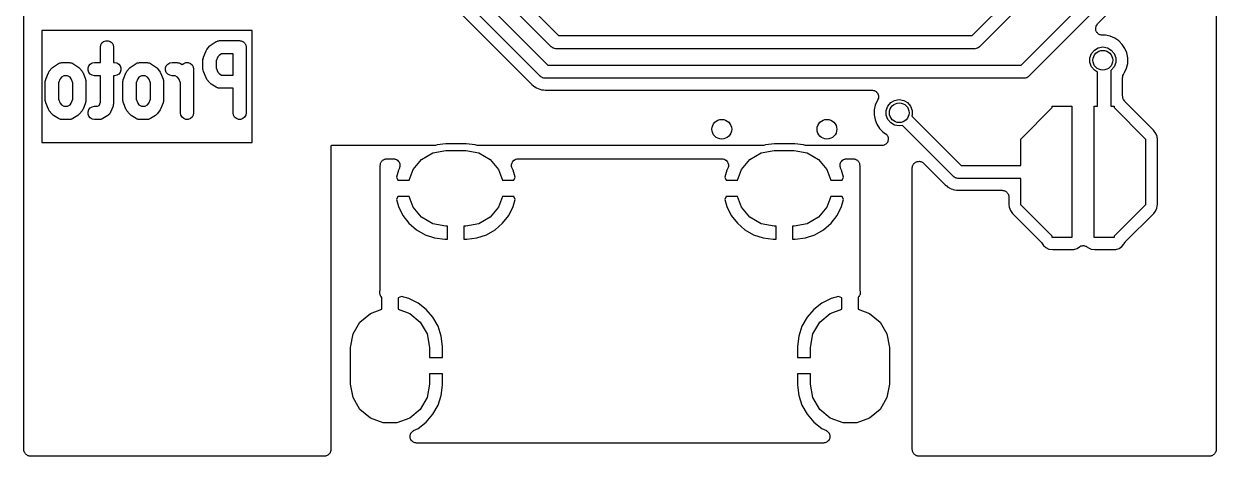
# Model space of a CAD drawing. Extents: x 125.1 to 143.2, y -145.5 to -100.1.
# Drawn here: x 125.08 to 143.22, y -145.53 to -138.95 of the extents above; entities that cross this region are included whole.
import ezdxf

# ---------------------------------------------------------------- set-up
doc = ezdxf.new("R2010")
doc.units = 0
doc.header["$MEASUREMENT"] = 0
doc.layers.add('BLACK', color=7, linetype='CONTINUOUS')

msp = doc.modelspace()

# ---------------------------------------------------------------- linework, layer by layer
at = {"layer": 'Black'}
for p, q in [((143.225, -100.175), (143.225, -145.425)), ((125.075, -138.95), (125.075, -114.439)), ((131.37, -137.892), (133.053, -139.575)), ((132.941, -139.746), (131.199, -138.004)), ((133.104, -139.296), (131.929, -138.121)), ((132.1, -138.009), (133.216, -139.125)), ((131.072, -138.132), (132.81, -139.87)), ((139.511, -139.125), (140.359, -138.277)), ((140.257, -139.575), (141.7, -138.132)), ((141.871, -138.244), (140.369, -139.746)), ((140.53, -138.389), (139.623, -139.296)), ((141.42, -138.949), (141.995, -138.375)), ((125.075, -145.425), (125.075, -138.95)), ((141.391, -139.011), (141.393, -139.007)), ((141.393, -139.024), (141.391, -139.011)), ((141.392, -139.037), (141.393, -139.024)), ((141.393, -139.002), (141.397, -138.99)), ((141.393, -139.007), (141.393, -139.002)), ((141.397, -138.99), (141.4, -138.978)), ((141.4, -138.978), (141.403, -138.974)), ((141.403, -138.974), (141.405, -138.969)), ((141.405, -138.969), (141.413, -138.96)), ((141.413, -138.96), (141.42, -138.949)), ((125.35, -139.05), (125.35, -140.75)), ((128.55, -139.05), (125.35, -139.05)), ((126.29, -139.216), (126.323, -139.204)), ((126.323, -139.204), (126.358, -139.204)), ((126.358, -139.204), (126.39, -139.216)), ((128.011, -139.214), (128.021, -139.208)), ((128.021, -139.208), (128.027, -139.207)), ((128.027, -139.207), (128.034, -139.205)), ((128.034, -139.205), (128.044, -139.204)), ((128.044, -139.204), (128.055, -139.202)), ((128.055, -139.202), (128.36, -139.202)), ((128.36, -139.202), (128.368, -139.204)), ((128.368, -139.204), (128.377, -139.204)), ((128.377, -139.204), (128.385, -139.207)), ((128.385, -139.207), (128.394, -139.208)), ((128.394, -139.208), (128.401, -139.213)), ((128.55, -140.75), (128.55, -139.05)), ((133.216, -139.125), (139.511, -139.125)), ((141.394, -139.041), (141.392, -139.037)), ((141.395, -139.046), (141.394, -139.041)), ((141.4, -139.057), (141.395, -139.046)), ((141.404, -139.069), (141.4, -139.057)), ((141.407, -139.073), (141.404, -139.069)), ((141.409, -139.077), (141.407, -139.073)), ((141.418, -139.086), (141.409, -139.077)), ((141.426, -139.096), (141.418, -139.086)), ((141.43, -139.098), (141.426, -139.096)), ((141.434, -139.102), (141.43, -139.098)), ((141.445, -139.107), (141.434, -139.102)), ((141.456, -139.114), (141.445, -139.107)), ((141.461, -139.114), (141.456, -139.114)), ((141.465, -139.116), (141.461, -139.114)), ((141.478, -139.118), (141.465, -139.116)), ((141.49, -139.12), (141.478, -139.118)), ((141.54, -139.12), (141.49, -139.12)), ((141.613, -139.135), (141.54, -139.12)), ((141.682, -139.164), (141.613, -139.135)), ((141.743, -139.206), (141.682, -139.164)), ((141.796, -139.259), (141.743, -139.206)), ((126.24, -139.302), (126.247, -139.268)), ((126.24, -139.536), (126.24, -139.302)), ((126.247, -139.268), (126.264, -139.238)), ((126.264, -139.238), (126.29, -139.216)), ((126.39, -139.216), (126.417, -139.238)), ((126.417, -139.238), (126.434, -139.268)), ((126.434, -139.268), (126.44, -139.302)), ((126.44, -139.302), (126.44, -139.536)), ((127.81, -139.456), (127.848, -139.36)), ((127.848, -139.36), (127.855, -139.348)), ((127.855, -139.348), (127.862, -139.335)), ((127.862, -139.335), (127.9, -139.288)), ((127.9, -139.288), (127.913, -139.276)), ((127.913, -139.276), (127.926, -139.265)), ((127.926, -139.265), (128.002, -139.218)), ((128.002, -139.218), (128.011, -139.214)), ((128.401, -139.213), (128.41, -139.216)), ((128.41, -139.216), (128.416, -139.221)), ((128.416, -139.221), (128.424, -139.226)), ((128.424, -139.226), (128.429, -139.232)), ((128.429, -139.232), (128.436, -139.238)), ((128.436, -139.238), (128.441, -139.246)), ((128.441, -139.246), (128.446, -139.252)), ((128.446, -139.252), (128.449, -139.261)), ((128.449, -139.261), (128.453, -139.268)), ((128.453, -139.268), (128.455, -139.277)), ((128.455, -139.277), (128.458, -139.285)), ((128.458, -139.285), (128.458, -139.294)), ((128.458, -139.294), (128.46, -139.302)), ((128.46, -139.302), (128.46, -140.302)), ((133.108, -139.298), (133.104, -139.296)), ((133.111, -139.302), (133.108, -139.298)), ((133.122, -139.308), (133.111, -139.302)), ((133.133, -139.316), (133.122, -139.308)), ((133.137, -139.317), (133.133, -139.316)), ((133.141, -139.319), (133.137, -139.317)), ((133.154, -139.321), (133.141, -139.319)), ((133.166, -139.325), (133.154, -139.321)), ((133.171, -139.324), (133.166, -139.325)), ((133.175, -139.325), (133.171, -139.324)), ((139.552, -139.325), (133.175, -139.325)), ((139.556, -139.324), (139.552, -139.325)), ((139.561, -139.325), (139.556, -139.324)), ((139.573, -139.321), (139.561, -139.325)), ((139.586, -139.319), (139.573, -139.321)), ((139.59, -139.317), (139.586, -139.319)), ((139.594, -139.316), (139.59, -139.317)), ((139.605, -139.308), (139.594, -139.316)), ((139.616, -139.302), (139.605, -139.308)), ((139.619, -139.298), (139.616, -139.302)), ((139.623, -139.296), (139.619, -139.298)), ((141.326, -139.4), (141.371, -139.346)), ((141.371, -139.346), (141.431, -139.311)), ((141.431, -139.311), (141.5, -139.299)), ((141.5, -139.299), (141.569, -139.311)), ((141.569, -139.311), (141.629, -139.346)), ((141.629, -139.346), (141.674, -139.4)), ((141.837, -139.321), (141.796, -139.259)), ((141.866, -139.39), (141.837, -139.321)), ((141.88, -139.462), (141.866, -139.39)), ((125.526, -139.599), (125.602, -139.551)), ((125.602, -139.551), (125.611, -139.547)), ((125.611, -139.547), (125.621, -139.542)), ((125.621, -139.542), (125.627, -139.541)), ((125.627, -139.541), (125.634, -139.538)), ((125.634, -139.538), (125.644, -139.538)), ((125.644, -139.538), (125.655, -139.536)), ((125.655, -139.536), (125.769, -139.536)), ((125.769, -139.536), (125.779, -139.538)), ((125.779, -139.538), (125.79, -139.538)), ((125.79, -139.538), (125.796, -139.541)), ((125.796, -139.541), (125.803, -139.542)), ((125.803, -139.542), (125.812, -139.547)), ((125.812, -139.547), (125.822, -139.551)), ((125.822, -139.551), (125.898, -139.599)), ((126.063, -139.586), (126.086, -139.559)), ((126.086, -139.559), (126.116, -139.542)), ((126.116, -139.542), (126.15, -139.536)), ((126.15, -139.536), (126.24, -139.536)), ((126.44, -139.536), (126.455, -139.536)), ((126.455, -139.536), (126.489, -139.542)), ((126.489, -139.542), (126.519, -139.559)), ((126.519, -139.559), (126.541, -139.586)), ((126.707, -139.599), (126.783, -139.551)), ((126.783, -139.551), (126.792, -139.547)), ((126.792, -139.547), (126.802, -139.542)), ((126.802, -139.542), (126.808, -139.541)), ((126.808, -139.541), (126.815, -139.538)), ((126.815, -139.538), (126.825, -139.538)), ((126.825, -139.538), (126.836, -139.536)), ((126.836, -139.536), (126.95, -139.536)), ((126.95, -139.536), (126.96, -139.538)), ((126.96, -139.538), (126.971, -139.538)), ((126.971, -139.538), (126.977, -139.541)), ((126.977, -139.541), (126.984, -139.542)), ((126.984, -139.542), (126.993, -139.547)), ((126.993, -139.547), (127.003, -139.551)), ((127.003, -139.551), (127.079, -139.599)), ((127.244, -139.586), (127.267, -139.559)), ((127.267, -139.559), (127.297, -139.542)), ((127.297, -139.542), (127.331, -139.536)), ((127.331, -139.536), (127.407, -139.536)), ((127.407, -139.536), (127.417, -139.538)), ((127.417, -139.538), (127.428, -139.538)), ((127.428, -139.538), (127.434, -139.541)), ((127.434, -139.541), (127.441, -139.542)), ((127.441, -139.542), (127.45, -139.547)), ((127.45, -139.547), (127.46, -139.551)), ((127.46, -139.551), (127.487, -139.568)), ((127.487, -139.568), (127.51, -139.549)), ((127.51, -139.549), (127.542, -139.537)), ((127.542, -139.537), (127.577, -139.537)), ((127.577, -139.537), (127.61, -139.549)), ((127.61, -139.549), (127.636, -139.571)), ((127.636, -139.571), (127.653, -139.602)), ((127.802, -139.49), (127.806, -139.474)), ((127.803, -139.491), (127.802, -139.49)), ((127.802, -139.493), (127.803, -139.491)), ((127.802, -139.636), (127.802, -139.493)), ((127.806, -139.474), (127.808, -139.459)), ((127.808, -139.459), (127.809, -139.457)), ((127.809, -139.457), (127.81, -139.456)), ((128.028, -139.449), (128.002, -139.512)), ((128.002, -139.512), (128.002, -139.616)), ((128.046, -139.426), (128.028, -139.449)), ((128.083, -139.402), (128.046, -139.426)), ((128.26, -139.402), (128.083, -139.402)), ((128.26, -139.726), (128.26, -139.402)), ((141.302, -139.465), (141.326, -139.4)), ((141.302, -139.535), (141.302, -139.465)), ((141.326, -139.6), (141.302, -139.535)), ((141.674, -139.4), (141.698, -139.465)), ((141.698, -139.535), (141.674, -139.6)), ((141.698, -139.465), (141.698, -139.535)), ((141.862, -139.621), (141.879, -139.549)), ((141.879, -139.549), (141.88, -139.462)), ((125.41, -139.789), (125.448, -139.694)), ((125.448, -139.694), (125.455, -139.681)), ((125.455, -139.681), (125.462, -139.668)), ((125.462, -139.668), (125.5, -139.621)), ((125.5, -139.621), (125.513, -139.61)), ((125.513, -139.61), (125.526, -139.599)), ((125.683, -139.736), (125.646, -139.759)), ((125.74, -139.736), (125.683, -139.736)), ((125.778, -139.759), (125.74, -139.736)), ((125.898, -139.599), (125.911, -139.61)), ((125.911, -139.61), (125.923, -139.621)), ((125.923, -139.621), (125.961, -139.668)), ((125.961, -139.668), (125.968, -139.681)), ((125.968, -139.681), (125.976, -139.694)), ((125.976, -139.694), (126.014, -139.789)), ((126.052, -139.618), (126.063, -139.586)), ((126.052, -139.653), (126.052, -139.618)), ((126.063, -139.686), (126.052, -139.653)), ((126.086, -139.712), (126.063, -139.686)), ((126.116, -139.73), (126.086, -139.712)), ((126.15, -139.736), (126.116, -139.73)), ((126.24, -139.736), (126.15, -139.736)), ((126.24, -140.14), (126.24, -139.736)), ((126.455, -139.736), (126.44, -139.736)), ((126.44, -139.736), (126.44, -140.16)), ((126.489, -139.73), (126.455, -139.736)), ((126.519, -139.712), (126.489, -139.73)), ((126.541, -139.686), (126.519, -139.712)), ((126.541, -139.586), (126.553, -139.618)), ((126.553, -139.653), (126.541, -139.686)), ((126.553, -139.618), (126.553, -139.653)), ((126.59, -139.789), (126.629, -139.694)), ((126.629, -139.694), (126.636, -139.681)), ((126.636, -139.681), (126.643, -139.668)), ((126.643, -139.668), (126.681, -139.621)), ((126.681, -139.621), (126.694, -139.61)), ((126.694, -139.61), (126.707, -139.599)), ((126.864, -139.736), (126.827, -139.759)), ((126.921, -139.736), (126.864, -139.736)), ((126.959, -139.759), (126.921, -139.736)), ((127.079, -139.599), (127.092, -139.61)), ((127.092, -139.61), (127.104, -139.621)), ((127.104, -139.621), (127.142, -139.668)), ((127.142, -139.668), (127.149, -139.681)), ((127.149, -139.681), (127.157, -139.694)), ((127.157, -139.694), (127.195, -139.789)), ((127.232, -139.618), (127.244, -139.586)), ((127.232, -139.653), (127.232, -139.618)), ((127.244, -139.686), (127.232, -139.653)), ((127.267, -139.712), (127.244, -139.686)), ((127.297, -139.73), (127.267, -139.712)), ((127.331, -139.736), (127.297, -139.73)), ((127.378, -139.736), (127.331, -139.736)), ((127.416, -139.759), (127.378, -139.736)), ((127.653, -139.602), (127.66, -139.636)), ((127.66, -139.636), (127.66, -140.302)), ((127.803, -139.637), (127.802, -139.636)), ((127.802, -139.639), (127.803, -139.637)), ((127.806, -139.654), (127.802, -139.639)), ((127.808, -139.67), (127.806, -139.654)), ((127.809, -139.671), (127.808, -139.67)), ((127.81, -139.673), (127.809, -139.671)), ((127.848, -139.768), (127.81, -139.673)), ((128.002, -139.616), (128.028, -139.68)), ((128.028, -139.68), (128.046, -139.703)), ((128.046, -139.703), (128.083, -139.726)), ((128.083, -139.726), (128.26, -139.726)), ((132.944, -139.748), (132.941, -139.746)), ((132.947, -139.752), (132.944, -139.748)), ((132.959, -139.758), (132.947, -139.752)), ((133.053, -139.575), (140.257, -139.575)), ((140.363, -139.752), (140.352, -139.758)), ((140.366, -139.748), (140.363, -139.752)), ((140.369, -139.746), (140.366, -139.748)), ((141.371, -139.654), (141.326, -139.6)), ((141.42, -139.682), (141.371, -139.654)), ((141.42, -140.2), (141.42, -139.682)), ((141.629, -139.654), (141.62, -139.659)), ((141.62, -139.659), (141.62, -140.2)), ((141.674, -139.6), (141.629, -139.654)), ((141.8, -139.766), (141.802, -139.753)), ((141.802, -139.753), (141.803, -139.739)), ((141.803, -139.739), (141.805, -139.736)), ((141.805, -139.736), (141.806, -139.732)), ((141.806, -139.732), (141.813, -139.72)), ((141.813, -139.72), (141.818, -139.708)), ((141.818, -139.708), (141.832, -139.689)), ((141.832, -139.689), (141.862, -139.621)), ((125.402, -139.823), (125.406, -139.808)), ((125.403, -139.825), (125.402, -139.823)), ((125.402, -139.826), (125.403, -139.825)), ((125.402, -140.112), (125.402, -139.826)), ((125.406, -139.808), (125.408, -139.792)), ((125.408, -139.792), (125.409, -139.791)), ((125.409, -139.791), (125.41, -139.789)), ((125.628, -139.782), (125.602, -139.845)), ((125.602, -139.845), (125.602, -140.093)), ((125.646, -139.759), (125.628, -139.782)), ((125.796, -139.782), (125.778, -139.759)), ((125.821, -139.845), (125.796, -139.782)), ((125.821, -140.093), (125.821, -139.845)), ((126.014, -139.789), (126.015, -139.791)), ((126.015, -139.791), (126.015, -139.792)), ((126.015, -139.792), (126.018, -139.808)), ((126.018, -139.808), (126.021, -139.823)), ((126.021, -139.823), (126.021, -139.825)), ((126.021, -139.825), (126.021, -139.826)), ((126.021, -139.826), (126.021, -140.112)), ((126.583, -139.823), (126.587, -139.808)), ((126.584, -139.825), (126.583, -139.823)), ((126.583, -139.826), (126.584, -139.825)), ((126.583, -140.112), (126.583, -139.826)), ((126.587, -139.808), (126.589, -139.792)), ((126.589, -139.792), (126.59, -139.791)), ((126.59, -139.791), (126.59, -139.789)), ((126.809, -139.782), (126.783, -139.845)), ((126.783, -139.845), (126.783, -140.093)), ((126.827, -139.759), (126.809, -139.782)), ((126.977, -139.782), (126.959, -139.759)), ((127.002, -139.845), (126.977, -139.782)), ((127.002, -140.093), (127.002, -139.845)), ((127.195, -139.789), (127.196, -139.791)), ((127.196, -139.791), (127.196, -139.792)), ((127.196, -139.792), (127.199, -139.808)), ((127.199, -139.808), (127.202, -139.823)), ((127.202, -139.823), (127.202, -139.825)), ((127.202, -139.825), (127.202, -139.826)), ((127.202, -139.826), (127.202, -140.112)), ((127.434, -139.782), (127.416, -139.759)), ((127.46, -139.845), (127.434, -139.782)), ((127.46, -140.302), (127.46, -139.845)), ((127.855, -139.781), (127.848, -139.768)), ((127.862, -139.793), (127.855, -139.781)), ((127.9, -139.841), (127.862, -139.793)), ((127.913, -139.852), (127.9, -139.841)), ((127.926, -139.863), (127.913, -139.852)), ((128.002, -139.911), (127.926, -139.863)), ((128.011, -139.915), (128.002, -139.911)), ((128.021, -139.92), (128.011, -139.915)), ((128.027, -139.921), (128.021, -139.92)), ((128.034, -139.924), (128.027, -139.921)), ((128.044, -139.924), (128.034, -139.924)), ((128.055, -139.926), (128.044, -139.924)), ((128.26, -139.926), (128.055, -139.926)), ((128.26, -140.302), (128.26, -139.926)), ((132.81, -139.87), (132.834, -139.889)), ((132.834, -139.889), (132.834, -139.889)), ((132.834, -139.889), (132.834, -139.889)), ((132.834, -139.889), (132.855, -139.907)), ((132.855, -139.907), (132.878, -139.919)), ((132.878, -139.919), (132.879, -139.92)), ((132.879, -139.92), (132.879, -139.92)), ((132.879, -139.92), (132.903, -139.933)), ((132.903, -139.933), (132.928, -139.94)), ((132.969, -139.766), (132.959, -139.758)), ((132.974, -139.767), (132.969, -139.766)), ((132.977, -139.769), (132.974, -139.767)), ((132.99, -139.771), (132.977, -139.769)), ((133.003, -139.775), (132.99, -139.771)), ((133.007, -139.774), (133.003, -139.775)), ((133.012, -139.775), (133.007, -139.774)), ((140.299, -139.775), (133.012, -139.775)), ((140.303, -139.774), (140.299, -139.775)), ((140.307, -139.775), (140.303, -139.774)), ((140.32, -139.771), (140.307, -139.775)), ((140.333, -139.769), (140.32, -139.771)), ((140.337, -139.767), (140.333, -139.769)), ((140.341, -139.766), (140.337, -139.767)), ((140.352, -139.758), (140.341, -139.766)), ((141.8, -140.043), (141.8, -139.766)), ((125.403, -140.113), (125.402, -140.112)), ((125.402, -140.115), (125.403, -140.113)), ((125.406, -140.131), (125.402, -140.115)), ((125.602, -140.093), (125.628, -140.156)), ((125.796, -140.156), (125.821, -140.093)), ((126.021, -140.115), (126.018, -140.131)), ((126.021, -140.112), (126.021, -140.113)), ((126.021, -140.113), (126.021, -140.115)), ((126.584, -140.113), (126.583, -140.112)), ((126.583, -140.115), (126.584, -140.113)), ((126.587, -140.131), (126.583, -140.115)), ((126.783, -140.093), (126.809, -140.156)), ((126.977, -140.156), (127.002, -140.093)), ((127.202, -140.115), (127.199, -140.131)), ((127.202, -140.112), (127.202, -140.113)), ((127.202, -140.113), (127.202, -140.115)), ((132.928, -139.94), (132.929, -139.941)), ((132.929, -139.941), (132.929, -139.941)), ((132.929, -139.941), (132.955, -139.949)), ((132.955, -139.949), (132.982, -139.952)), ((132.982, -139.952), (132.982, -139.952)), ((132.982, -139.952), (132.983, -139.952)), ((132.983, -139.952), (133.012, -139.955)), ((133.012, -139.955), (137.986, -139.955)), ((137.986, -139.955), (137.99, -139.956)), ((137.99, -139.956), (137.994, -139.955)), ((137.994, -139.955), (138.007, -139.959)), ((138.007, -139.959), (138.02, -139.961)), ((138.02, -139.961), (138.024, -139.963)), ((138.024, -139.963), (138.027, -139.964)), ((138.027, -139.964), (138.039, -139.972)), ((138.065, -140.116), (138.036, -140.185)), ((138.039, -139.972), (138.05, -139.978)), ((138.05, -139.978), (138.053, -139.981)), ((138.053, -139.981), (138.056, -139.984)), ((138.056, -139.984), (138.064, -139.995)), ((138.064, -139.995), (138.073, -140.005)), ((138.068, -140.112), (138.065, -140.116)), ((138.07, -140.108), (138.068, -140.112)), ((138.073, -140.105), (138.07, -140.108)), ((138.073, -140.005), (138.074, -140.009)), ((138.077, -140.092), (138.073, -140.105)), ((138.074, -140.009), (138.076, -140.012)), ((138.076, -140.012), (138.08, -140.025)), ((138.083, -140.08), (138.077, -140.092)), ((138.08, -140.025), (138.084, -140.038)), ((138.084, -140.072), (138.083, -140.076)), ((138.083, -140.076), (138.083, -140.08)), ((138.084, -140.038), (138.084, -140.042)), ((138.084, -140.042), (138.086, -140.045)), ((138.086, -140.045), (138.084, -140.059)), ((138.084, -140.059), (138.084, -140.072)), ((138.271, -140.146), (138.331, -140.111)), ((138.331, -140.111), (138.4, -140.099)), ((138.4, -140.099), (138.469, -140.111)), ((138.469, -140.111), (138.529, -140.146)), ((141.802, -140.054), (141.8, -140.043)), ((141.803, -140.066), (141.802, -140.054)), ((141.805, -140.071), (141.803, -140.066)), ((141.806, -140.077), (141.805, -140.071)), ((141.812, -140.087), (141.806, -140.077)), ((141.816, -140.098), (141.812, -140.087)), ((141.835, -140.125), (141.816, -140.098)), ((125.408, -140.146), (125.406, -140.131)), ((125.409, -140.147), (125.408, -140.146)), ((125.41, -140.149), (125.409, -140.147)), ((125.448, -140.244), (125.41, -140.149)), ((125.455, -140.257), (125.448, -140.244)), ((125.462, -140.27), (125.455, -140.257)), ((125.5, -140.317), (125.462, -140.27)), ((125.628, -140.156), (125.646, -140.179)), ((125.646, -140.179), (125.683, -140.202)), ((125.683, -140.202), (125.74, -140.202)), ((125.74, -140.202), (125.778, -140.179)), ((125.778, -140.179), (125.796, -140.156)), ((125.961, -140.27), (125.923, -140.317)), ((125.968, -140.257), (125.961, -140.27)), ((125.976, -140.244), (125.968, -140.257)), ((126.014, -140.149), (125.976, -140.244)), ((126.015, -140.147), (126.014, -140.149)), ((126.018, -140.131), (126.015, -140.146)), ((126.015, -140.146), (126.015, -140.147)), ((126.052, -140.285), (126.063, -140.252)), ((126.052, -140.32), (126.052, -140.285)), ((126.063, -140.252), (126.086, -140.226)), ((126.086, -140.226), (126.116, -140.208)), ((126.116, -140.208), (126.15, -140.202)), ((126.15, -140.202), (126.198, -140.202)), ((126.198, -140.202), (126.222, -140.187)), ((126.222, -140.187), (126.24, -140.14)), ((126.395, -140.292), (126.388, -140.304)), ((126.433, -140.197), (126.395, -140.292)), ((126.434, -140.195), (126.433, -140.197)), ((126.437, -140.178), (126.434, -140.194)), ((126.434, -140.194), (126.434, -140.195)), ((126.44, -140.163), (126.437, -140.178)), ((126.44, -140.16), (126.44, -140.161)), ((126.44, -140.161), (126.44, -140.163)), ((126.589, -140.146), (126.587, -140.131)), ((126.59, -140.147), (126.589, -140.146)), ((126.59, -140.149), (126.59, -140.147)), ((126.629, -140.244), (126.59, -140.149)), ((126.636, -140.257), (126.629, -140.244)), ((126.643, -140.27), (126.636, -140.257)), ((126.681, -140.317), (126.643, -140.27)), ((126.809, -140.156), (126.827, -140.179)), ((126.827, -140.179), (126.864, -140.202)), ((126.864, -140.202), (126.921, -140.202)), ((126.921, -140.202), (126.959, -140.179)), ((126.959, -140.179), (126.977, -140.156)), ((127.142, -140.27), (127.104, -140.317)), ((127.149, -140.257), (127.142, -140.27)), ((127.157, -140.244), (127.149, -140.257)), ((127.195, -140.149), (127.157, -140.244)), ((127.196, -140.147), (127.195, -140.149)), ((127.199, -140.131), (127.196, -140.146)), ((127.196, -140.146), (127.196, -140.147)), ((138.021, -140.257), (138.019, -140.332)), ((138.036, -140.185), (138.021, -140.257)), ((138.202, -140.265), (138.226, -140.2)), ((138.202, -140.335), (138.202, -140.265)), ((138.226, -140.2), (138.271, -140.146)), ((138.529, -140.146), (138.574, -140.2)), ((138.574, -140.2), (138.598, -140.265)), ((138.598, -140.265), (138.598, -140.335)), ((140.25, -140.7), (140.73, -140.22)), ((140.73, -140.22), (140.73, -140.2)), ((140.73, -140.2), (140.75, -140.2)), ((140.75, -140.2), (141.03, -140.2)), ((141.03, -140.2), (141.03, -142.2)), ((141.37, -140.2), (141.42, -140.2)), ((141.37, -142.2), (141.37, -140.2)), ((141.62, -140.2), (141.65, -140.2)), ((141.65, -140.2), (141.67, -140.2)), ((141.67, -140.2), (141.67, -140.22)), ((141.67, -140.22), (142.15, -140.7)), ((141.841, -140.133), (141.835, -140.125)), ((141.847, -140.141), (141.841, -140.133)), ((142.273, -140.567), (141.847, -140.141)), ((125.513, -140.328), (125.5, -140.317)), ((125.526, -140.34), (125.513, -140.328)), ((125.602, -140.387), (125.526, -140.34)), ((125.611, -140.391), (125.602, -140.387)), ((125.621, -140.396), (125.611, -140.391)), ((125.627, -140.398), (125.621, -140.396)), ((125.634, -140.4), (125.627, -140.398)), ((125.644, -140.401), (125.634, -140.4)), ((125.655, -140.402), (125.644, -140.401)), ((125.769, -140.402), (125.655, -140.402)), ((125.779, -140.401), (125.769, -140.402)), ((125.79, -140.4), (125.779, -140.401)), ((125.796, -140.398), (125.79, -140.4)), ((125.803, -140.396), (125.796, -140.398)), ((125.812, -140.391), (125.803, -140.396)), ((125.822, -140.387), (125.812, -140.391)), ((125.898, -140.34), (125.822, -140.387)), ((125.911, -140.328), (125.898, -140.34)), ((125.923, -140.317), (125.911, -140.328)), ((126.063, -140.352), (126.052, -140.32)), ((126.086, -140.379), (126.063, -140.352)), ((126.116, -140.396), (126.086, -140.379)), ((126.15, -140.402), (126.116, -140.396)), ((126.226, -140.402), (126.15, -140.402)), ((126.237, -140.401), (126.226, -140.402)), ((126.247, -140.4), (126.237, -140.401)), ((126.253, -140.398), (126.247, -140.4)), ((126.26, -140.396), (126.253, -140.398)), ((126.269, -140.391), (126.26, -140.396)), ((126.279, -140.387), (126.269, -140.391)), ((126.355, -140.34), (126.279, -140.387)), ((126.366, -140.33), (126.355, -140.34)), ((126.377, -140.321), (126.366, -140.33)), ((126.379, -140.319), (126.377, -140.321)), ((126.381, -140.316), (126.379, -140.319)), ((126.388, -140.304), (126.381, -140.316)), ((126.694, -140.328), (126.681, -140.317)), ((126.707, -140.34), (126.694, -140.328)), ((126.783, -140.387), (126.707, -140.34)), ((126.792, -140.391), (126.783, -140.387)), ((126.802, -140.396), (126.792, -140.391)), ((126.808, -140.398), (126.802, -140.396)), ((126.815, -140.4), (126.808, -140.398)), ((126.825, -140.401), (126.815, -140.4)), ((126.836, -140.402), (126.825, -140.401)), ((126.95, -140.402), (126.836, -140.402)), ((126.96, -140.401), (126.95, -140.402)), ((126.971, -140.4), (126.96, -140.401)), ((126.977, -140.398), (126.971, -140.4)), ((126.984, -140.396), (126.977, -140.398)), ((126.993, -140.391), (126.984, -140.396)), ((127.003, -140.387), (126.993, -140.391)), ((127.079, -140.34), (127.003, -140.387)), ((127.092, -140.328), (127.079, -140.34)), ((127.104, -140.317), (127.092, -140.328)), ((127.466, -140.337), (127.46, -140.302)), ((127.483, -140.367), (127.466, -140.337)), ((127.51, -140.389), (127.483, -140.367)), ((127.542, -140.401), (127.51, -140.389)), ((127.577, -140.401), (127.542, -140.401)), ((127.61, -140.389), (127.577, -140.401)), ((127.636, -140.367), (127.61, -140.389)), ((127.653, -140.337), (127.636, -140.367)), ((127.66, -140.302), (127.653, -140.337)), ((128.266, -140.337), (128.26, -140.302)), ((128.283, -140.367), (128.266, -140.337)), ((128.31, -140.389), (128.283, -140.367)), ((128.342, -140.401), (128.31, -140.389)), ((128.377, -140.401), (128.342, -140.401)), ((128.41, -140.389), (128.377, -140.401)), ((128.436, -140.367), (128.41, -140.389)), ((128.453, -140.337), (128.436, -140.367)), ((128.46, -140.302), (128.453, -140.337)), ((138.019, -140.332), (138.033, -140.405)), ((138.033, -140.405), (138.06, -140.475)), ((138.06, -140.475), (138.101, -140.537)), ((138.226, -140.4), (138.202, -140.335)), ((138.271, -140.454), (138.226, -140.4)), ((138.331, -140.489), (138.271, -140.454)), ((138.598, -140.335), (138.592, -140.351)), ((138.592, -140.351), (139.341, -141.1)), ((138.101, -140.537), (138.153, -140.591)), ((138.153, -140.591), (138.192, -140.618)), ((138.192, -140.618), (138.195, -140.621)), ((138.195, -140.621), (138.199, -140.623)), ((138.199, -140.623), (138.207, -140.633)), ((138.207, -140.633), (138.216, -140.642)), ((138.216, -140.642), (138.218, -140.646)), ((138.218, -140.646), (138.221, -140.65)), ((138.221, -140.65), (138.225, -140.662)), ((138.225, -140.662), (138.231, -140.674)), ((138.4, -140.501), (138.331, -140.489)), ((138.45, -140.492), (138.4, -140.501)), ((139.229, -141.271), (138.45, -140.492)), ((142.308, -140.613), (142.273, -140.567)), ((142.327, -140.662), (142.308, -140.613)), ((142.331, -140.706), (142.327, -140.662)), ((125.35, -140.75), (128.55, -140.75)), ((129.751, -140.801), (129.75, -140.803)), ((129.75, -140.803), (129.75, -140.804)), ((129.75, -140.804), (129.75, -145.425)), ((129.757, -140.8), (129.751, -140.801)), ((131.311, -140.8), (129.757, -140.8)), ((131.325, -140.797), (131.311, -140.8)), ((131.34, -140.796), (131.325, -140.797)), ((131.365, -140.788), (131.34, -140.796)), ((131.5, -140.775), (131.365, -140.788)), ((131.804, -140.775), (131.5, -140.775)), ((131.809, -140.775), (131.804, -140.775)), ((131.945, -140.79), (131.809, -140.775)), ((131.961, -140.795), (131.945, -140.79)), ((131.976, -140.797), (131.961, -140.795)), ((131.991, -140.8), (131.976, -140.797)), ((136.311, -140.8), (131.991, -140.8)), ((136.325, -140.797), (136.311, -140.8)), ((136.34, -140.796), (136.325, -140.797)), ((136.365, -140.788), (136.34, -140.796)), ((136.5, -140.775), (136.365, -140.788)), ((136.804, -140.775), (136.5, -140.775)), ((136.809, -140.775), (136.804, -140.775)), ((136.945, -140.79), (136.809, -140.775)), ((136.961, -140.795), (136.945, -140.79)), ((136.976, -140.797), (136.961, -140.795)), ((136.991, -140.8), (136.976, -140.797)), ((138.134, -140.8), (136.991, -140.8)), ((138.139, -140.799), (138.134, -140.8)), ((138.143, -140.8), (138.139, -140.799)), ((138.156, -140.796), (138.143, -140.8)), ((138.169, -140.794), (138.156, -140.796)), ((138.173, -140.792), (138.169, -140.794)), ((138.177, -140.79), (138.173, -140.792)), ((138.188, -140.783), (138.177, -140.79)), ((138.199, -140.777), (138.188, -140.783)), ((138.202, -140.773), (138.199, -140.777)), ((138.205, -140.77), (138.202, -140.773)), ((138.213, -140.76), (138.205, -140.77)), ((138.221, -140.75), (138.213, -140.76)), ((138.223, -140.746), (138.221, -140.75)), ((138.225, -140.742), (138.223, -140.746)), ((138.229, -140.729), (138.225, -140.742)), ((138.233, -140.717), (138.229, -140.729)), ((138.231, -140.674), (138.231, -140.678)), ((138.231, -140.678), (138.233, -140.683)), ((138.233, -140.683), (138.233, -140.696)), ((138.233, -140.696), (138.234, -140.708)), ((138.234, -140.708), (138.233, -140.713)), ((138.233, -140.713), (138.233, -140.717)), ((140.25, -141.1), (140.25, -140.7)), ((142.15, -140.7), (142.15, -141.7)), ((142.331, -141.693), (142.331, -140.706)), ((130.53, -141.03), (130.536, -141.023)), ((130.536, -141.023), (130.543, -141.019)), ((130.543, -141.019), (130.55, -141.013)), ((130.55, -141.013), (130.558, -141.01)), ((130.558, -141.01), (130.566, -141.006)), ((130.566, -141.006), (130.574, -141.005)), ((130.574, -141.005), (130.583, -141.002)), ((130.583, -141.002), (130.591, -141.002)), ((130.591, -141.002), (130.6, -141)), ((130.6, -141), (130.701, -141)), ((130.701, -141), (130.715, -141.002)), ((130.715, -141.002), (130.729, -141.004)), ((130.729, -141.004), (130.732, -141.005)), ((130.732, -141.005), (130.735, -141.006)), ((130.735, -141.006), (130.748, -141.013)), ((130.748, -141.013), (130.761, -141.02)), ((130.761, -141.02), (130.763, -141.022)), ((130.763, -141.022), (130.765, -141.023)), ((130.765, -141.023), (130.775, -141.034)), ((130.999, -141.162), (131.128, -141.01)), ((131.128, -141.01), (131.301, -140.91)), ((131.301, -140.91), (131.497, -140.875)), ((131.497, -140.875), (131.803, -140.875)), ((131.803, -140.875), (131.999, -140.91)), ((131.999, -140.91), (132.172, -141.01)), ((132.172, -141.01), (132.301, -141.162)), ((132.525, -141.034), (132.535, -141.023)), ((132.535, -141.023), (132.537, -141.022)), ((132.537, -141.022), (132.539, -141.02)), ((132.539, -141.02), (132.552, -141.013)), ((132.552, -141.013), (132.565, -141.006)), ((132.565, -141.006), (132.568, -141.005)), ((132.568, -141.005), (132.571, -141.004)), ((132.571, -141.004), (132.585, -141.002)), ((132.585, -141.002), (132.599, -141)), ((132.599, -141), (135.701, -141)), ((135.701, -141), (135.715, -141.002)), ((135.715, -141.002), (135.729, -141.004)), ((135.729, -141.004), (135.732, -141.005)), ((135.732, -141.005), (135.735, -141.006)), ((135.735, -141.006), (135.748, -141.013)), ((135.748, -141.013), (135.761, -141.02)), ((135.761, -141.02), (135.763, -141.022)), ((135.763, -141.022), (135.765, -141.023)), ((135.765, -141.023), (135.775, -141.034)), ((135.999, -141.162), (136.128, -141.01)), ((136.128, -141.01), (136.301, -140.91)), ((136.301, -140.91), (136.497, -140.875)), ((136.497, -140.875), (136.803, -140.875)), ((136.803, -140.875), (136.999, -140.91)), ((136.999, -140.91), (137.172, -141.01)), ((137.172, -141.01), (137.301, -141.162)), ((137.525, -141.034), (137.535, -141.023)), ((137.535, -141.023), (137.537, -141.022)), ((137.537, -141.022), (137.539, -141.02)), ((137.539, -141.02), (137.552, -141.013)), ((137.552, -141.013), (137.565, -141.006)), ((137.565, -141.006), (137.568, -141.005)), ((137.568, -141.005), (137.571, -141.004)), ((137.571, -141.004), (137.585, -141.002)), ((137.585, -141.002), (137.599, -141)), ((137.599, -141), (137.7, -141)), ((137.7, -141), (137.709, -141.002)), ((137.709, -141.002), (137.717, -141.002)), ((137.717, -141.002), (137.726, -141.005)), ((137.726, -141.005), (137.734, -141.006)), ((137.734, -141.006), (137.742, -141.01)), ((137.742, -141.01), (137.75, -141.013)), ((137.75, -141.013), (137.757, -141.019)), ((137.757, -141.019), (137.764, -141.023)), ((137.764, -141.023), (137.77, -141.03)), ((130.5, -141.1), (130.502, -141.091)), ((130.5, -141.612), (130.5, -141.1)), ((130.502, -141.083), (130.505, -141.074)), ((130.502, -141.091), (130.502, -141.083)), ((130.505, -141.074), (130.506, -141.066)), ((130.506, -141.066), (130.51, -141.058)), ((130.51, -141.058), (130.513, -141.05)), ((130.513, -141.05), (130.519, -141.043)), ((130.519, -141.043), (130.523, -141.036)), ((130.523, -141.036), (130.53, -141.03)), ((130.776, -141.174), (130.746, -141.281)), ((130.775, -141.034), (130.784, -141.045)), ((130.791, -141.145), (130.776, -141.174)), ((130.784, -141.045), (130.786, -141.048)), ((130.786, -141.048), (130.788, -141.05)), ((130.788, -141.05), (130.793, -141.063)), ((130.795, -141.131), (130.791, -141.145)), ((130.793, -141.063), (130.798, -141.077)), ((130.8, -141.117), (130.795, -141.131)), ((130.798, -141.077), (130.799, -141.08)), ((130.799, -141.08), (130.8, -141.083)), ((130.8, -141.083), (130.8, -141.097)), ((130.8, -141.097), (130.8, -141.111)), ((130.8, -141.111), (130.8, -141.114)), ((130.8, -141.114), (130.8, -141.117)), ((130.94, -141.325), (130.999, -141.162)), ((132.301, -141.162), (132.36, -141.325)), ((132.5, -141.083), (132.501, -141.08)), ((132.5, -141.097), (132.5, -141.083)), ((132.5, -141.111), (132.5, -141.097)), ((132.5, -141.114), (132.5, -141.111)), ((132.5, -141.117), (132.5, -141.114)), ((132.505, -141.131), (132.5, -141.117)), ((132.501, -141.08), (132.502, -141.077)), ((132.502, -141.077), (132.507, -141.063)), ((132.509, -141.145), (132.505, -141.131)), ((132.507, -141.063), (132.512, -141.05)), ((132.524, -141.174), (132.509, -141.145)), ((132.512, -141.05), (132.514, -141.048)), ((132.514, -141.048), (132.516, -141.045)), ((132.516, -141.045), (132.525, -141.034)), ((132.554, -141.281), (132.524, -141.174)), ((135.776, -141.174), (135.746, -141.281)), ((135.775, -141.034), (135.784, -141.045)), ((135.791, -141.145), (135.776, -141.174)), ((135.784, -141.045), (135.786, -141.048)), ((135.786, -141.048), (135.788, -141.05)), ((135.788, -141.05), (135.793, -141.063)), ((135.795, -141.131), (135.791, -141.145)), ((135.793, -141.063), (135.798, -141.077)), ((135.8, -141.117), (135.795, -141.131)), ((135.798, -141.077), (135.799, -141.08)), ((135.799, -141.08), (135.8, -141.083)), ((135.8, -141.083), (135.8, -141.097)), ((135.8, -141.097), (135.8, -141.111)), ((135.8, -141.111), (135.8, -141.114)), ((135.8, -141.114), (135.8, -141.117)), ((135.94, -141.325), (135.999, -141.162)), ((137.301, -141.162), (137.36, -141.325)), ((137.5, -141.083), (137.501, -141.08)), ((137.5, -141.097), (137.5, -141.083)), ((137.5, -141.111), (137.5, -141.097)), ((137.5, -141.114), (137.5, -141.111)), ((137.5, -141.117), (137.5, -141.114)), ((137.505, -141.131), (137.5, -141.117)), ((137.501, -141.08), (137.502, -141.077)), ((137.502, -141.077), (137.507, -141.063)), ((137.509, -141.145), (137.505, -141.131)), ((137.507, -141.063), (137.512, -141.05)), ((137.524, -141.174), (137.509, -141.145)), ((137.512, -141.05), (137.514, -141.048)), ((137.514, -141.048), (137.516, -141.045)), ((137.516, -141.045), (137.525, -141.034)), ((137.554, -141.281), (137.524, -141.174)), ((137.77, -141.03), (137.777, -141.036)), ((137.777, -141.036), (137.781, -141.043)), ((137.781, -141.043), (137.787, -141.05)), ((137.787, -141.05), (137.79, -141.058)), ((137.79, -141.058), (137.794, -141.066)), ((137.794, -141.066), (137.795, -141.074)), ((137.795, -141.074), (137.798, -141.083)), ((137.798, -141.083), (137.798, -141.091)), ((137.798, -141.091), (137.8, -141.1)), ((137.8, -141.1), (137.8, -142.993)), ((138.6, -141.137), (138.602, -141.125)), ((138.6, -145.425), (138.6, -141.137)), ((138.602, -141.125), (138.603, -141.112)), ((138.603, -141.112), (138.605, -141.108)), ((138.605, -141.108), (138.606, -141.103)), ((138.606, -141.103), (138.613, -141.092)), ((138.613, -141.092), (138.618, -141.08)), ((138.618, -141.08), (138.621, -141.077)), ((138.621, -141.077), (138.623, -141.073)), ((138.623, -141.073), (138.633, -141.065)), ((138.633, -141.065), (138.643, -141.055)), ((138.643, -141.055), (138.647, -141.054)), ((138.647, -141.054), (138.65, -141.051)), ((138.65, -141.051), (138.662, -141.046)), ((138.662, -141.046), (138.674, -141.041)), ((138.674, -141.041), (138.679, -141.04)), ((138.679, -141.04), (138.683, -141.039)), ((138.683, -141.039), (138.696, -141.039)), ((138.696, -141.039), (138.709, -141.038)), ((138.709, -141.038), (138.713, -141.039)), ((138.713, -141.039), (138.717, -141.039)), ((138.717, -141.039), (138.73, -141.043)), ((138.73, -141.043), (138.742, -141.047)), ((138.742, -141.047), (138.746, -141.049)), ((138.746, -141.049), (138.75, -141.051)), ((138.75, -141.051), (138.76, -141.059)), ((138.76, -141.059), (138.771, -141.067)), ((138.771, -141.067), (139.099, -141.395)), ((139.341, -141.1), (140.25, -141.1)), ((130.746, -141.281), (130.766, -141.325)), ((130.766, -141.325), (130.94, -141.325)), ((132.36, -141.325), (132.534, -141.325)), ((132.534, -141.325), (132.554, -141.281)), ((135.746, -141.281), (135.766, -141.325)), ((135.766, -141.325), (135.94, -141.325)), ((137.36, -141.325), (137.534, -141.325)), ((137.534, -141.325), (137.554, -141.281)), ((139.233, -141.273), (139.229, -141.271)), ((139.236, -141.277), (139.233, -141.273)), ((139.247, -141.283), (139.236, -141.277)), ((139.258, -141.291), (139.247, -141.283)), ((139.262, -141.292), (139.258, -141.291)), ((139.266, -141.294), (139.262, -141.292)), ((139.279, -141.296), (139.266, -141.294)), ((139.291, -141.3), (139.279, -141.296)), ((139.296, -141.299), (139.291, -141.3)), ((139.3, -141.3), (139.296, -141.299)), ((140.25, -141.3), (139.3, -141.3)), ((140.25, -141.7), (140.25, -141.3)), ((139.099, -141.395), (139.122, -141.414)), ((139.122, -141.414), (139.122, -141.414)), ((139.122, -141.414), (139.123, -141.414)), ((139.123, -141.414), (139.143, -141.432)), ((139.143, -141.432), (139.167, -141.444)), ((139.167, -141.444), (139.167, -141.445)), ((139.167, -141.445), (139.168, -141.445)), ((139.168, -141.445), (139.191, -141.458)), ((139.191, -141.458), (139.217, -141.465)), ((139.217, -141.465), (139.217, -141.466)), ((139.217, -141.466), (139.218, -141.466)), ((139.218, -141.466), (139.243, -141.474)), ((139.243, -141.474), (139.27, -141.477)), ((139.27, -141.477), (139.27, -141.477)), ((139.27, -141.477), (139.271, -141.477)), ((139.271, -141.477), (139.301, -141.48)), ((139.301, -141.48), (139.969, -141.48)), ((139.969, -141.48), (139.977, -141.482)), ((139.977, -141.482), (139.986, -141.482)), ((139.986, -141.482), (139.994, -141.485)), ((139.994, -141.485), (140.003, -141.486)), ((140.003, -141.486), (140.01, -141.49)), ((140.01, -141.49), (140.019, -141.493)), ((140.019, -141.493), (140.025, -141.499)), ((140.025, -141.499), (140.033, -141.503)), ((140.033, -141.503), (140.039, -141.51)), ((140.039, -141.51), (140.045, -141.516)), ((140.045, -141.516), (140.05, -141.523)), ((140.05, -141.523), (140.055, -141.53)), ((140.055, -141.53), (140.058, -141.538)), ((140.058, -141.538), (140.063, -141.546)), ((140.063, -141.546), (140.064, -141.554)), ((140.064, -141.554), (140.067, -141.563)), ((140.067, -141.563), (140.067, -141.571)), ((130.5, -142.996), (130.5, -141.612)), ((130.766, -141.575), (130.746, -141.619)), ((130.746, -141.619), (130.776, -141.726)), ((130.94, -141.575), (130.766, -141.575)), ((130.776, -141.726), (130.844, -141.862)), ((130.999, -141.737), (130.94, -141.575)), ((131.128, -141.89), (130.999, -141.737)), ((132.301, -141.737), (132.172, -141.89)), ((132.36, -141.575), (132.301, -141.737)), ((132.534, -141.575), (132.36, -141.575)), ((132.456, -141.862), (132.524, -141.726)), ((132.524, -141.726), (132.554, -141.619)), ((132.554, -141.619), (132.534, -141.575)), ((135.766, -141.575), (135.746, -141.619)), ((135.746, -141.619), (135.776, -141.726)), ((135.94, -141.575), (135.766, -141.575)), ((135.776, -141.726), (135.844, -141.862)), ((135.999, -141.737), (135.94, -141.575)), ((136.128, -141.89), (135.999, -141.737)), ((137.301, -141.737), (137.172, -141.89)), ((137.36, -141.575), (137.301, -141.737)), ((137.534, -141.575), (137.36, -141.575)), ((137.456, -141.862), (137.524, -141.726)), ((137.524, -141.726), (137.554, -141.619)), ((137.554, -141.619), (137.534, -141.575)), ((140.067, -141.571), (140.069, -141.58)), ((140.069, -141.58), (140.069, -141.694)), ((140.069, -141.694), (140.073, -141.738)), ((140.073, -141.738), (140.092, -141.787)), ((140.73, -142.18), (140.25, -141.7)), ((142.15, -141.7), (141.67, -142.18)), ((142.302, -141.798), (142.323, -141.75)), ((142.323, -141.75), (142.331, -141.693)), ((130.844, -141.862), (130.937, -141.982)), ((131.301, -141.99), (131.128, -141.89)), ((132.172, -141.89), (131.999, -141.99)), ((132.363, -141.982), (132.456, -141.862)), ((135.844, -141.862), (135.937, -141.982)), ((136.301, -141.99), (136.128, -141.89)), ((137.172, -141.89), (136.999, -141.99)), ((137.363, -141.982), (137.456, -141.862)), ((140.092, -141.787), (140.127, -141.833)), ((140.127, -141.833), (140.553, -142.259)), ((141.845, -142.261), (142.274, -141.832)), ((142.274, -141.832), (142.302, -141.798)), ((130.937, -141.982), (131.051, -142.082)), ((131.051, -142.082), (131.183, -142.157)), ((131.497, -142.025), (131.301, -141.99)), ((131.525, -142.025), (131.497, -142.025)), ((131.525, -142.225), (131.525, -142.025)), ((131.803, -142.025), (131.775, -142.025)), ((131.775, -142.025), (131.775, -142.225)), ((131.999, -141.99), (131.803, -142.025)), ((132.117, -142.157), (132.249, -142.082)), ((132.249, -142.082), (132.363, -141.982)), ((135.937, -141.982), (136.051, -142.082)), ((136.051, -142.082), (136.183, -142.157)), ((136.497, -142.025), (136.301, -141.99)), ((136.525, -142.025), (136.497, -142.025)), ((136.525, -142.225), (136.525, -142.025)), ((136.803, -142.025), (136.775, -142.025)), ((136.775, -142.025), (136.775, -142.225)), ((136.999, -141.99), (136.803, -142.025)), ((137.117, -142.157), (137.249, -142.082)), ((137.249, -142.082), (137.363, -141.982)), ((131.183, -142.157), (131.327, -142.205)), ((131.327, -142.205), (131.481, -142.225)), ((131.481, -142.225), (131.525, -142.225)), ((131.775, -142.225), (131.819, -142.225)), ((131.819, -142.225), (131.973, -142.205)), ((131.973, -142.205), (132.117, -142.157)), ((136.183, -142.157), (136.327, -142.205)), ((136.327, -142.205), (136.481, -142.225)), ((136.481, -142.225), (136.525, -142.225)), ((136.775, -142.225), (136.819, -142.225)), ((136.819, -142.225), (136.973, -142.205)), ((136.973, -142.205), (137.117, -142.157)), ((140.553, -142.259), (140.559, -142.267)), ((140.559, -142.267), (140.565, -142.275)), ((140.565, -142.275), (140.595, -142.319)), ((140.73, -142.2), (140.73, -142.18)), ((140.75, -142.2), (140.73, -142.2)), ((141.03, -142.2), (140.75, -142.2)), ((141.65, -142.2), (141.37, -142.2)), ((141.67, -142.2), (141.65, -142.2)), ((141.67, -142.18), (141.67, -142.2)), ((141.822, -142.297), (141.825, -142.291)), ((141.825, -142.29), (141.826, -142.289)), ((141.825, -142.291), (141.825, -142.29)), ((141.826, -142.289), (141.835, -142.276)), ((141.835, -142.276), (141.845, -142.262)), ((141.845, -142.262), (141.845, -142.261)), ((141.845, -142.262), (141.845, -142.262)), ((140.595, -142.319), (140.633, -142.352)), ((140.633, -142.352), (140.68, -142.373)), ((140.68, -142.373), (140.737, -142.381)), ((140.737, -142.381), (141.026, -142.381)), ((141.026, -142.381), (141.056, -142.379)), ((141.056, -142.379), (141.107, -142.363)), ((141.107, -142.363), (141.145, -142.338)), ((141.145, -142.338), (141.156, -142.333)), ((141.156, -142.333), (141.167, -142.327)), ((141.167, -142.327), (141.172, -142.326)), ((141.172, -142.326), (141.177, -142.324)), ((141.177, -142.324), (141.189, -142.323)), ((141.189, -142.323), (141.201, -142.321)), ((141.201, -142.321), (141.206, -142.322)), ((141.206, -142.322), (141.212, -142.322)), ((141.212, -142.322), (141.223, -142.325)), ((141.223, -142.325), (141.235, -142.328)), ((141.235, -142.328), (141.24, -142.33)), ((141.24, -142.33), (141.245, -142.332)), ((141.245, -142.332), (141.255, -142.339)), ((141.255, -142.339), (141.265, -142.345)), ((141.265, -142.345), (141.273, -142.352)), ((141.273, -142.352), (141.32, -142.373)), ((141.32, -142.373), (141.377, -142.381)), ((141.377, -142.381), (141.666, -142.381)), ((141.666, -142.381), (141.696, -142.379)), ((141.696, -142.379), (141.747, -142.363)), ((141.747, -142.363), (141.789, -142.335)), ((141.789, -142.335), (141.822, -142.297)), ((130.494, -143.028), (130.495, -143.014)), ((130.495, -143.014), (130.496, -143.01)), ((130.496, -143.01), (130.497, -143.007)), ((130.497, -143.007), (130.5, -142.997)), ((130.5, -142.997), (130.5, -142.996)), ((137.8, -142.993), (137.802, -143.006)), ((137.802, -143.006), (137.805, -143.014)), ((137.805, -143.014), (137.806, -143.021)), ((137.806, -143.021), (137.808, -143.029)), ((130.492, -143.041), (130.494, -143.028)), ((130.493, -143.045), (130.492, -143.041)), ((130.493, -143.048), (130.493, -143.045)), ((130.497, -143.062), (130.493, -143.048)), ((130.5, -143.075), (130.497, -143.062)), ((130.502, -143.078), (130.5, -143.075)), ((130.503, -143.082), (130.502, -143.078)), ((130.511, -143.093), (130.503, -143.082)), ((130.519, -143.104), (130.511, -143.093)), ((130.522, -143.107), (130.519, -143.104)), ((130.524, -143.109), (130.522, -143.107)), ((130.525, -143.11), (130.524, -143.109)), ((130.525, -143.288), (130.525, -143.11)), ((130.822, -143.096), (130.775, -143.116)), ((130.775, -143.116), (130.775, -143.288)), ((130.935, -143.128), (130.822, -143.096)), ((131.076, -143.198), (130.935, -143.128)), ((131.2, -143.294), (131.076, -143.198)), ((137.224, -143.198), (137.1, -143.294)), ((137.365, -143.128), (137.224, -143.198)), ((137.478, -143.096), (137.365, -143.128)), ((137.525, -143.116), (137.478, -143.096)), ((137.525, -143.288), (137.525, -143.116)), ((137.776, -143.109), (137.775, -143.11)), ((137.775, -143.11), (137.775, -143.288)), ((137.782, -143.102), (137.776, -143.109)), ((137.789, -143.095), (137.782, -143.102)), ((137.792, -143.088), (137.789, -143.095)), ((137.797, -143.082), (137.792, -143.088)), ((137.8, -143.072), (137.797, -143.082)), ((137.804, -143.063), (137.8, -143.072)), ((137.805, -143.056), (137.804, -143.063)), ((137.807, -143.048), (137.805, -143.056)), ((137.808, -143.029), (137.807, -143.039)), ((137.807, -143.039), (137.807, -143.048)), ((130.19, -143.486), (130.35, -143.352)), ((130.35, -143.352), (130.525, -143.288)), ((130.775, -143.288), (130.95, -143.352)), ((130.95, -143.352), (131.11, -143.486)), ((131.302, -143.412), (131.2, -143.294)), ((137.1, -143.294), (136.998, -143.412)), ((137.19, -143.486), (137.35, -143.352)), ((137.35, -143.352), (137.525, -143.288)), ((137.775, -143.288), (137.95, -143.352)), ((137.95, -143.352), (138.11, -143.486)), ((130.086, -143.666), (130.19, -143.486)), ((131.11, -143.486), (131.214, -143.666)), ((131.38, -143.549), (131.302, -143.412)), ((131.43, -143.697), (131.38, -143.549)), ((136.92, -143.549), (136.87, -143.697)), ((136.998, -143.412), (136.92, -143.549)), ((137.086, -143.666), (137.19, -143.486)), ((138.11, -143.486), (138.214, -143.666)), ((130.05, -143.872), (130.086, -143.666)), ((131.214, -143.666), (131.25, -143.872)), ((131.45, -143.856), (131.43, -143.697)), ((136.87, -143.697), (136.85, -143.856)), ((137.05, -143.872), (137.086, -143.666)), ((138.214, -143.666), (138.25, -143.872)), ((130.05, -144.428), (130.05, -143.872)), ((131.25, -143.872), (131.25, -144.025)), ((131.45, -144.025), (131.45, -143.856)), ((136.85, -143.856), (136.85, -144.025)), ((137.05, -144.025), (137.05, -143.872)), ((138.25, -143.872), (138.25, -144.428)), ((131.25, -144.025), (131.45, -144.025)), ((136.85, -144.025), (137.05, -144.025)), ((131.45, -144.275), (131.25, -144.275)), ((131.25, -144.275), (131.25, -144.428)), ((131.45, -144.444), (131.45, -144.275)), ((137.05, -144.275), (136.85, -144.275)), ((136.85, -144.275), (136.85, -144.444)), ((137.05, -144.428), (137.05, -144.275)), ((130.086, -144.634), (130.05, -144.428)), ((131.25, -144.428), (131.214, -144.634)), ((131.43, -144.603), (131.45, -144.444)), ((136.85, -144.444), (136.87, -144.603)), ((137.086, -144.634), (137.05, -144.428)), ((138.25, -144.428), (138.214, -144.634)), ((130.19, -144.814), (130.086, -144.634)), ((131.214, -144.634), (131.11, -144.814)), ((131.38, -144.751), (131.43, -144.603)), ((136.87, -144.603), (136.92, -144.751)), ((137.19, -144.814), (137.086, -144.634)), ((138.214, -144.634), (138.11, -144.814)), ((130.35, -144.948), (130.19, -144.814)), ((131.11, -144.814), (130.95, -144.948)), ((131.302, -144.888), (131.38, -144.751)), ((136.92, -144.751), (136.998, -144.888)), ((137.35, -144.948), (137.19, -144.814)), ((138.11, -144.814), (137.95, -144.948)), ((130.546, -145.019), (130.35, -144.948)), ((130.95, -144.948), (130.754, -145.019)), ((131.076, -145.102), (131.2, -145.006)), ((131.2, -145.006), (131.302, -144.888)), ((136.998, -144.888), (137.1, -145.006)), ((137.1, -145.006), (137.224, -145.102)), ((137.546, -145.019), (137.35, -144.948)), ((137.95, -144.948), (137.754, -145.019)), ((130.754, -145.019), (130.546, -145.019)), ((130.955, -145.208), (130.959, -145.197)), ((130.959, -145.197), (130.962, -145.185)), ((130.962, -145.185), (130.965, -145.18)), ((130.965, -145.18), (130.967, -145.175)), ((130.967, -145.175), (130.974, -145.166)), ((130.974, -145.166), (130.981, -145.156)), ((130.981, -145.156), (130.986, -145.153)), ((130.986, -145.153), (130.989, -145.148)), ((130.989, -145.148), (130.999, -145.143)), ((130.999, -145.143), (131.009, -145.136)), ((131.009, -145.136), (131.076, -145.102)), ((137.224, -145.102), (137.291, -145.136)), ((137.291, -145.136), (137.301, -145.143)), ((137.301, -145.143), (137.311, -145.148)), ((137.311, -145.148), (137.314, -145.153)), ((137.314, -145.153), (137.319, -145.156)), ((137.319, -145.156), (137.326, -145.166)), ((137.326, -145.166), (137.333, -145.175)), ((137.333, -145.175), (137.335, -145.18)), ((137.335, -145.18), (137.338, -145.185)), ((137.338, -145.185), (137.341, -145.197)), ((137.341, -145.197), (137.345, -145.208)), ((137.754, -145.019), (137.546, -145.019)), ((130.954, -145.219), (130.955, -145.213)), ((130.955, -145.231), (130.954, -145.219)), ((130.955, -145.213), (130.955, -145.208)), ((130.955, -145.242), (130.955, -145.231)), ((130.957, -145.248), (130.955, -145.242)), ((130.958, -145.253), (130.957, -145.248)), ((130.963, -145.264), (130.958, -145.253)), ((130.967, -145.275), (130.963, -145.264)), ((130.971, -145.279), (130.967, -145.275)), ((130.973, -145.285), (130.971, -145.279)), ((130.982, -145.293), (130.973, -145.285)), ((130.989, -145.302), (130.982, -145.293)), ((130.994, -145.304), (130.989, -145.302)), ((130.998, -145.308), (130.994, -145.304)), ((131.009, -145.313), (130.998, -145.308)), ((131.019, -145.319), (131.009, -145.313)), ((131.025, -145.32), (131.019, -145.319)), ((131.03, -145.322), (131.025, -145.32)), ((131.042, -145.323), (131.03, -145.322)), ((131.054, -145.325), (131.042, -145.323)), ((137.246, -145.325), (131.054, -145.325)), ((137.258, -145.323), (137.246, -145.325)), ((137.27, -145.322), (137.258, -145.323)), ((137.275, -145.32), (137.27, -145.322)), ((137.281, -145.319), (137.275, -145.32)), ((137.291, -145.313), (137.281, -145.319)), ((137.302, -145.308), (137.291, -145.313)), ((137.306, -145.304), (137.302, -145.308)), ((137.311, -145.302), (137.306, -145.304)), ((137.318, -145.293), (137.311, -145.302)), ((137.327, -145.285), (137.318, -145.293)), ((137.329, -145.279), (137.327, -145.285)), ((137.333, -145.275), (137.329, -145.279)), ((137.337, -145.264), (137.333, -145.275)), ((137.342, -145.253), (137.337, -145.264)), ((137.343, -145.248), (137.342, -145.253)), ((137.345, -145.242), (137.343, -145.248)), ((137.345, -145.208), (137.345, -145.213)), ((137.345, -145.213), (137.346, -145.219)), ((137.346, -145.219), (137.345, -145.231)), ((137.345, -145.231), (137.345, -145.242)), ((125.077, -145.434), (125.075, -145.425)), ((125.077, -145.442), (125.077, -145.434)), ((125.08, -145.451), (125.077, -145.442)), ((125.081, -145.459), (125.08, -145.451)), ((125.085, -145.467), (125.081, -145.459)), ((125.088, -145.475), (125.085, -145.467)), ((125.094, -145.482), (125.088, -145.475)), ((125.098, -145.489), (125.094, -145.482)), ((125.105, -145.495), (125.098, -145.489)), ((125.111, -145.502), (125.105, -145.495)), ((125.118, -145.506), (125.111, -145.502)), ((125.125, -145.512), (125.118, -145.506)), ((125.133, -145.515), (125.125, -145.512)), ((125.141, -145.519), (125.133, -145.515)), ((125.149, -145.52), (125.141, -145.519)), ((125.158, -145.523), (125.149, -145.52)), ((125.166, -145.523), (125.158, -145.523)), ((125.175, -145.525), (125.166, -145.523)), ((129.65, -145.525), (125.175, -145.525)), ((129.659, -145.523), (129.65, -145.525)), ((129.667, -145.523), (129.659, -145.523)), ((129.676, -145.52), (129.667, -145.523)), ((129.684, -145.519), (129.676, -145.52)), ((129.692, -145.515), (129.684, -145.519)), ((129.7, -145.512), (129.692, -145.515)), ((129.707, -145.506), (129.7, -145.512)), ((129.714, -145.502), (129.707, -145.506)), ((129.72, -145.495), (129.714, -145.502)), ((129.727, -145.489), (129.72, -145.495)), ((129.731, -145.482), (129.727, -145.489)), ((129.737, -145.475), (129.731, -145.482)), ((129.74, -145.467), (129.737, -145.475)), ((129.744, -145.459), (129.74, -145.467)), ((129.745, -145.451), (129.744, -145.459)), ((129.748, -145.442), (129.745, -145.451)), ((129.75, -145.425), (129.748, -145.434)), ((129.748, -145.434), (129.748, -145.442)), ((138.602, -145.434), (138.6, -145.425)), ((138.602, -145.442), (138.602, -145.434)), ((138.605, -145.451), (138.602, -145.442)), ((138.606, -145.459), (138.605, -145.451)), ((138.61, -145.467), (138.606, -145.459)), ((138.613, -145.475), (138.61, -145.467)), ((138.619, -145.482), (138.613, -145.475)), ((138.623, -145.489), (138.619, -145.482)), ((138.63, -145.495), (138.623, -145.489)), ((138.636, -145.502), (138.63, -145.495)), ((138.643, -145.506), (138.636, -145.502)), ((138.65, -145.512), (138.643, -145.506)), ((138.658, -145.515), (138.65, -145.512)), ((138.666, -145.519), (138.658, -145.515)), ((138.674, -145.52), (138.666, -145.519)), ((138.683, -145.523), (138.674, -145.52)), ((138.691, -145.523), (138.683, -145.523)), ((138.7, -145.525), (138.691, -145.523)), ((143.125, -145.525), (138.7, -145.525)), ((143.134, -145.523), (143.125, -145.525)), ((143.142, -145.523), (143.134, -145.523)), ((143.151, -145.52), (143.142, -145.523)), ((143.159, -145.519), (143.151, -145.52)), ((143.167, -145.515), (143.159, -145.519)), ((143.175, -145.512), (143.167, -145.515)), ((143.182, -145.506), (143.175, -145.512)), ((143.189, -145.502), (143.182, -145.506)), ((143.195, -145.495), (143.189, -145.502)), ((143.202, -145.489), (143.195, -145.495)), ((143.206, -145.482), (143.202, -145.489)), ((143.212, -145.475), (143.206, -145.482)), ((143.215, -145.467), (143.212, -145.475)), ((143.219, -145.459), (143.215, -145.467)), ((143.22, -145.451), (143.219, -145.459)), ((143.223, -145.442), (143.22, -145.451)), ((143.225, -145.425), (143.223, -145.434)), ((143.223, -145.434), (143.223, -145.442))]:
    msp.add_line(p, q, dxfattribs=at)
for centre in [(141.5, -139.5), (138.4, -140.3), (135.7, -140.55), (137.3, -140.55)]:
    msp.add_circle(centre, 0.15, dxfattribs=at)

doc.saveas('drawing.dxf')
